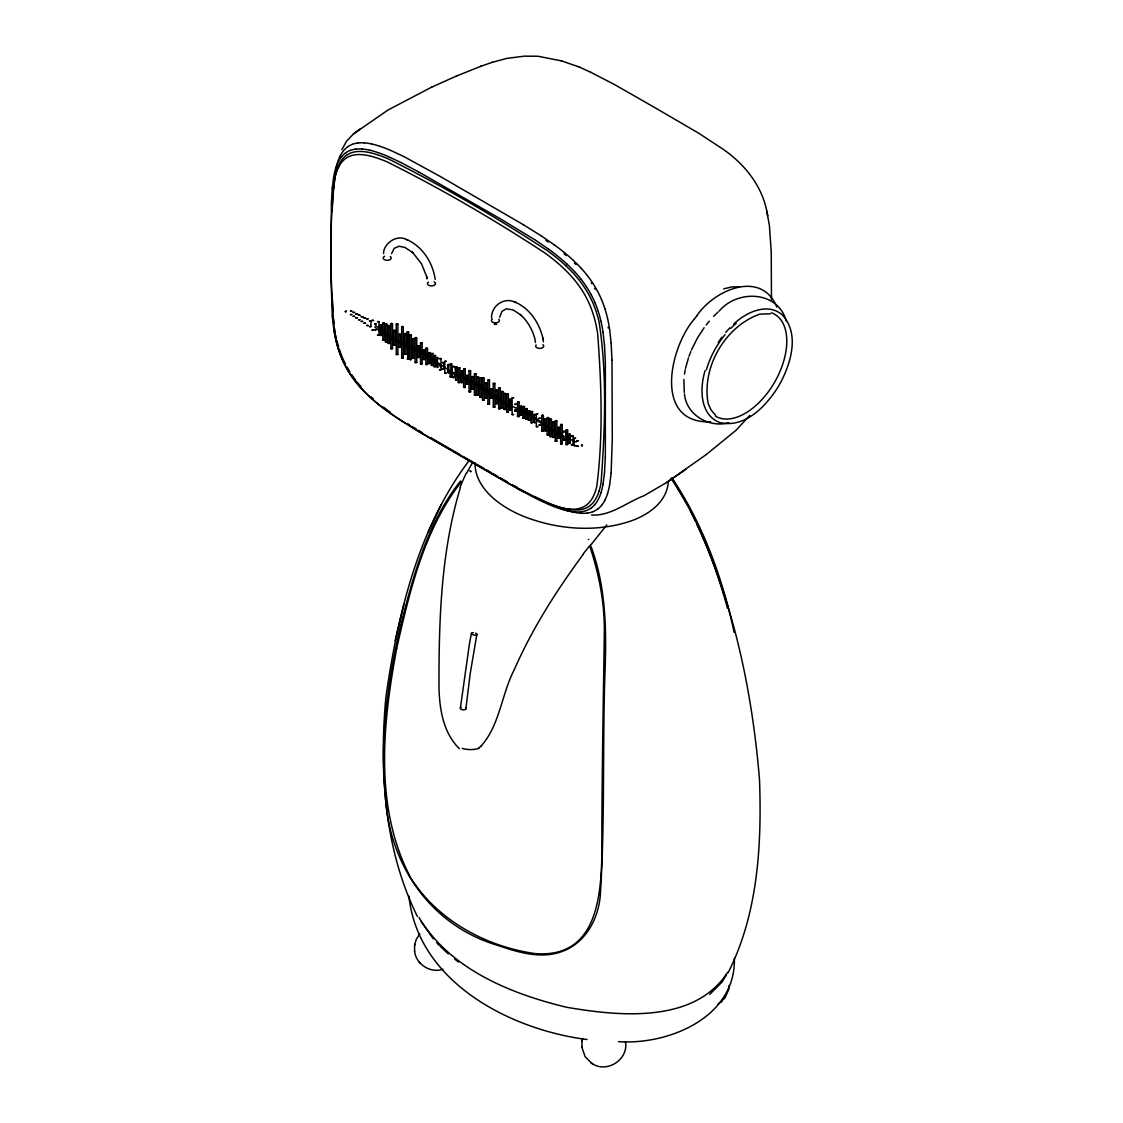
<?xml version="1.0" encoding="UTF-8"?>
<svg xmlns="http://www.w3.org/2000/svg" width="1123" height="1123" viewBox="0 0 1123 1123"><rect width="100%" height="100%" fill="white"/><g stroke="black" fill="none" stroke-linecap="round" stroke-linejoin="round"><path stroke-width="1.5" d="M331.397 203.993L331.103 280.834L332.254 315.802M332.226 211.503L332.927 193.816M605.353 456.935L605.353 362.153M728.981 985.503L728.56 989.517M331.397 203.881L332.254 187.948M605.339 457.033L604.483 472.965M683.879 379.448L684.272 392.39M370.941 320.925L369.341 320.855L370.941 320.897L370.927 326.653L369.341 326.611L370.941 326.582M379.012 321.655L377.426 321.627L379.027 321.627L379.012 335.201L377.426 335.216L379.027 335.187M380.15 324.842L381.708 324.687L381.034 335.665L380.107 335.201L380.107 324.729L381.708 324.715M380.107 335.201L381.708 335.201M382.817 339.862L382.803 323.143L383.547 322.68L384.403 323.143L384.403 339.89L382.817 339.918L384.403 339.82M384.389 323.242L382.817 323.213M385.498 341.743L385.498 324.379L386.298 323.901L387.098 324.365L387.098 341.771L385.498 341.813L387.098 341.771M387.084 324.463L385.526 324.463M388.193 343.315L388.193 325.867L389.049 325.445L389.793 325.909L389.793 343.371L388.193 343.385L389.793 343.357M389.793 325.909L388.193 325.909M390.888 348.621L390.888 323.677L391.688 323.242L392.489 323.705L392.489 348.663L390.888 348.692L392.489 348.593M393.583 344.901L393.583 330.513L394.384 330.078L395.184 330.541L395.184 344.958L393.583 344.972L395.184 344.929M396.279 354.419L396.279 324.098L397.135 323.677L397.879 324.126L397.879 354.419L396.279 354.489L397.879 354.447M398.974 347.218L398.974 334.415L399.774 333.98L400.574 334.443L400.574 347.274L398.974 347.288L400.56 347.189M401.669 357.928L401.669 326.821L402.469 326.386L403.269 326.849L403.269 357.956L401.669 357.984L403.255 357.886M404.364 354.124L404.364 333.826L405.108 333.363L405.964 333.826L405.964 354.096L404.364 354.124L405.95 354.026M407.059 332.127L408.66 332.127L408.66 358.939L407.803 359.374L407.059 332.155L408.66 332.155M409.755 334.752L411.355 334.752L411.355 359.402L410.499 359.851L409.755 359.416L409.755 334.794L411.355 334.794M409.755 359.416L411.355 359.388M412.45 358.237L412.45 339.034L413.306 338.57L414.05 339.034L414.05 358.223L412.45 358.223L414.036 358.293M415.145 362.434L415.145 337.855L416.001 337.433L416.745 337.897L416.745 362.476L415.145 362.504L416.745 362.476M416.717 337.995L415.145 337.953M417.84 357.381L417.84 346.066L418.697 345.645L419.426 346.066L419.426 357.395L417.84 357.409L419.426 357.437M420.564 342.922L422.122 342.768L422.122 363.81L421.378 364.245L420.535 363.824L420.521 342.81L422.122 342.796M420.535 363.824L422.122 363.796M423.217 350.292L424.817 350.236L424.817 359.458L423.245 359.332L423.217 350.278L424.817 350.292M423.217 359.43L424.817 359.5M425.912 364.399L425.912 348.355L426.712 347.919L427.512 348.383L427.512 364.456L425.912 364.456L427.512 364.428M428.649 352.776L430.207 352.608L429.519 363.726L428.607 363.305L428.607 352.65L430.207 352.678M428.607 363.305L430.207 363.276M431.302 365.298L431.302 353.661L432.102 353.24L432.902 353.661L432.902 365.354L431.302 365.368L432.902 365.27M434.011 355.696L435.598 355.57L435.584 366.603L433.997 366.505L433.997 355.612L435.598 355.598M436.693 366.842C439.079 342.922 435.612 372.303 438.293 366.884M440.988 358.602L439.388 358.574L440.988 358.602L440.988 369.818L439.388 369.818L440.974 369.86M443.683 362.631L442.083 362.532L443.683 362.631L443.683 368.906L442.083 368.906L443.683 368.877M444.778 361.339L446.378 361.339L444.778 361.367L444.778 373.285L446.378 373.285L444.778 373.215M447.473 372.457C449.818 351.948 446.393 377.216 449.06 372.513M449.046 365.34L447.487 365.34M450.169 376.767L450.169 364.02L450.969 363.585L451.769 364.049L451.769 376.781L450.169 376.752L451.769 376.752M452.864 377.202C448.947 360.862 459.096 364.133 454.183 377.623C452.499 378.549 452.794 375.868 454.45 377.202M454.436 366.744L452.878 366.744M455.559 367.137L457.145 367.081L457.145 379.939L456.415 380.388L455.559 379.953L455.559 367.123L457.145 367.137M455.559 379.953L457.159 379.925M458.268 367.853L459.84 367.726L459.84 382.41L459.11 382.845L458.254 382.41L458.24 367.768L459.84 367.797M458.254 382.41L459.84 382.381M460.977 370.997L462.536 370.829L461.848 382.845L460.949 382.41L460.935 370.871L462.536 370.871M460.949 382.41L462.536 382.381M463.631 387.379L463.631 368.99L464.487 368.526L465.231 368.99L465.231 387.379L463.631 387.379L465.231 387.449M466.354 375.573L467.926 375.405L467.926 384.024L466.354 383.898L466.326 375.489L467.926 375.503M466.326 383.996L467.926 384.066M469.021 391.745L469.021 370.857L469.877 370.379L470.621 370.843L470.621 391.745L469.021 391.745L470.621 391.801M471.716 388.769L471.716 376.865L472.572 376.444L473.316 376.893L473.316 388.825L471.716 388.825L473.316 388.797M474.411 373.819L476.012 373.791L476.012 395.043L475.211 395.478L474.411 395.043L474.411 373.791L476.012 373.819M474.411 395.043L476.012 395.015M477.121 377.342L478.707 377.216L478.707 394.692L477.963 395.128L477.107 394.706L477.107 377.258L478.707 377.272M477.107 394.706L478.707 394.678M479.802 378.016L481.402 378.016L479.802 378.044L479.802 397.023L480.602 397.486L481.402 397.023L481.402 378.03M479.802 397.023L481.402 397.023M482.497 400.027L482.497 378.114L483.353 377.693L484.097 378.142L484.097 399.999L482.497 399.985L484.083 400.055M485.192 397.879L485.192 383.294L486.048 382.873L486.792 383.336L486.792 397.935L485.192 397.949L486.792 397.921M486.764 383.434L485.192 383.406M487.887 404.238L487.887 380.121L488.744 379.7L489.488 380.164L489.488 404.21L487.887 404.196L489.474 404.266M489.488 380.192L487.887 380.192M490.583 389.26L492.169 389.232L492.169 398.244L490.597 398.118L490.583 389.274L492.169 389.288M490.583 398.216L492.169 398.272M493.278 407.003L493.278 383.519L494.134 383.083L494.878 383.547L494.878 407.045L493.278 407.073L494.878 407.031M495.973 390.299L497.559 390.2L497.559 403.48L496.829 403.915L495.973 403.48L495.959 390.243L497.559 390.271M495.973 403.48L497.559 403.452M498.668 408.59L498.654 388.193L499.51 387.73L500.254 388.193L500.254 408.618L498.668 408.646L500.254 408.618M501.349 408.253L501.349 391.632L502.206 391.211L502.95 391.66L502.95 408.281L501.349 408.253L502.95 408.309M504.059 409.319L504.045 393.611L504.845 393.176L505.645 393.64L505.645 409.404L504.045 409.418L505.645 409.319M506.74 411.944L506.74 394.173L507.596 393.738L508.34 394.201L508.34 411.93L506.74 411.93L508.34 412.001M508.326 394.299L506.754 394.299M509.463 399.437L511.035 399.283L510.347 410.386L509.435 409.965L509.435 399.325L511.035 399.339M509.435 409.965L511.035 409.937M512.144 397.865L513.73 397.795L512.13 397.837L512.13 414.598L513.73 414.555L512.13 414.555M517.535 402.216L519.121 402.076L519.121 416.493L517.521 416.394L517.521 402.118L519.121 402.118M517.521 416.465L519.107 416.535M520.216 415.271L520.216 406.4L521.072 405.964L521.816 406.4L521.816 415.285L520.216 415.299L521.802 415.328M522.911 418.121L522.911 406.624L523.711 406.189L524.511 406.624L524.511 418.177L522.911 418.177L524.497 418.079M524.483 406.751L522.925 406.751M525.606 418.991L525.606 408.954L526.35 408.533L527.206 408.954L527.206 418.949L525.606 418.921L527.206 418.963M528.301 411.032L529.888 410.934L529.888 420.128L528.301 420.016L528.301 410.976L529.888 411.004M531.039 411.734L532.583 411.537L531.909 423.02L530.997 422.599L530.997 411.579L532.597 411.579M530.997 422.599L532.597 422.557M533.692 422.29C536.008 401.444 532.695 427.372 535.278 422.346M536.387 413.741L537.973 413.713L536.387 413.783L536.373 426.656L537.973 426.67L536.401 426.543M541.763 431.05L541.763 415.468L542.62 415.033L543.364 415.496L543.364 431.106L541.763 431.12L543.364 431.078M544.473 419.09L546.059 418.991L546.059 430.699L544.487 430.572L544.458 419.033L546.059 419.061M544.458 430.671L546.059 430.741M547.154 434.924L548.754 434.924L548.754 417.882L548.01 417.419L547.154 417.91L547.154 434.938L548.754 434.994M549.849 436.482L549.849 419.37L550.705 418.935L551.449 419.398L551.449 436.538L549.849 436.552L551.449 436.51M552.544 421.883L554.144 421.883L554.144 437.17L553.288 437.605L552.544 437.17L552.544 421.897L554.144 421.883M552.544 437.17L554.144 437.142M555.239 441.241L555.239 420.914L556.096 420.451L556.84 420.914L556.84 441.227L555.239 441.227L556.826 441.297M557.963 427.526L559.535 427.358L558.847 438.307L557.934 437.858L557.934 427.4L559.535 427.428M557.934 437.858L559.535 437.858M560.63 443.683L560.63 424.648L561.486 424.185L562.23 424.634L562.23 443.711L560.63 443.753L562.23 443.711M563.325 439.851C559.577 426.501 569.6 429.983 564.56 440.272C562.679 441.002 563.521 438.489 564.911 439.823M564.897 431.681L563.325 431.611M566.02 430.137L567.62 430.095L567.606 444.511L566.02 444.413L566.02 430.137L567.62 430.137M568.715 443.318L568.715 434.348L569.572 433.913L570.302 434.348L570.316 443.346L568.715 443.346L570.302 443.374M570.287 434.475L568.729 434.475M572.997 435.906L571.41 435.878L572.997 435.836L572.997 444.961L571.41 444.919L572.997 444.989M574.12 438.335L575.692 438.167L574.134 438.363L574.092 445.677L575.692 445.677L574.106 445.606M333.068 191.865L334.668 178.852A109.17 63.028 60 0 1 336.675 170.443A80.337 46.38 60 0 1 339.3 163.93A65.499 37.817 60 0 1 342.557 158.961A58.986 34.055 60 0 1 346.46 155.311M611.109 473.232L612.288 438.925L611.993 360.23M332.268 187.822L333.713 176.732M604.469 473.092L603.037 484.181M611.109 473.359L609.649 484.673M414.598 945.271L414.598 951.265M465.891 708.767L470.214 673.505L476.868 634.439M460.36 708.192L469.498 643.465M491.551 317.851C491.214 306.046 503.946 296.809 514.867 302.087M334.443 178.417L334.794 175.581M582.135 1040.375L581.826 1047.436M668.255 482.23C667.652 492.042 662.247 500.886 655.032 507.315A77.627 44.822 0 0 1 632.024 520.609C596.776 532.878 557.19 529.775 522.813 516.047A119.094 68.756 0 0 1 496.226 500.704C484.715 491.523 474.482 478.187 475.113 462.746M414.682 944.71L416.296 939.319L419.848 933.775M414.555 945.58L414.738 944.401M470.018 470.972L470.776 471.73M335.005 174.177L335.454 171.412M406.624 239.606C396.124 233.837 383.224 244.393 383.547 253.559M499.651 317.233L501.995 311.296L506.305 308.811L513.127 309.934L520.468 314.721M391.576 253.714L394.159 248.323L399.1 246.232L404.884 247.453L412.225 252.24M468.698 461.104C417.784 528.975 397.64 614.871 385.863 697.453C379.153 771.066 384.178 849.311 417.349 916.382M684.469 374.057L685.255 369.79M392.489 323.775L390.888 323.747M395.184 330.611L393.583 330.583M397.879 324.168L396.279 324.168M400.56 334.514L398.988 334.514M403.255 326.919L401.669 326.919M405.95 333.882L404.364 333.854M414.036 339.062L412.45 339.062M419.398 346.235L417.826 346.109M427.484 348.509L425.912 348.383M432.902 353.759L431.316 353.759M434.011 366.631L435.584 366.631M438.265 358.504L436.693 358.377M451.755 364.119L450.169 364.049M465.231 369.046L463.631 369.018M470.593 370.969L469.021 370.843M473.316 376.963L471.73 376.963M484.083 378.212L482.497 378.212M494.864 383.617L493.278 383.575M500.254 388.221L498.668 388.221M502.95 391.73L501.363 391.73M505.645 393.71L504.045 393.64M521.816 406.456L520.216 406.456M527.206 409.025L525.606 409.053M528.315 420.156L529.874 420.156M535.278 415.033L533.692 415.005M543.364 415.566L541.763 415.538M548.726 418.009L547.168 417.938M551.449 419.426L549.849 419.426M556.826 420.971L555.239 420.943M562.216 424.705L560.63 424.705M566.034 444.54L567.592 444.54M469.554 643.226L471.407 633.456M717.99 1004.257L724.981 997.856L728.448 990.037M582.219 1040.01L582.626 1038.452M728.364 990.374L728.63 989.166M582.009 1040.993L582.346 1039.407M395.099 640.601L403.915 604.371M685.507 368.372L688.483 357.83M705.104 370.646C699.685 388.053 699.573 414.738 719.703 422.529C745.588 428.789 767.248 405.01 779.278 384.978C790.606 364.554 800.376 333.896 782.015 314.622C767.065 302.185 745.77 312.517 733.698 324.098M470.93 471.576L470.256 470.804M460.444 487.382C440.848 551.898 438.868 620.486 438.981 687.473C439.5 709.132 443.206 732.828 459.363 748.676M694.449 318.918C669.771 347.035 652.716 423.876 710.634 421.841M688.975 356.3L690.799 351.639M341.827 149.71L346.712 140.922L353.563 133.848M691.403 350.095L697.551 337.798L704.135 327.719M441.493 504.171L428.425 531.6M466.564 473.288L472.601 462.465M606.799 524.932L590.768 544.992M726.413 974.778L722.075 982.035L709.722 994.374M727.69 972.251C694.365 1023.965 618.955 1016.287 566.568 1007.247C510.488 993.785 449.874 969.121 418.991 917.449M728.167 972.616C758.039 913.785 761.829 844.777 759.513 779.783C752.312 692.105 733.965 604.371 696.864 524.244M718.215 342.417L721.836 337.265M582.949 554.706C556.447 590.67 532.204 628.669 514.278 669.687C501.462 694.295 499.889 725.304 480.841 746.332M706.339 454.478L735.93 430.376L749.743 415.468M696.555 316.209C713.133 290.562 761.001 268.692 776.877 307.098M694.365 319.044L696.667 316.068M460.542 481.009C426.838 523.164 412.969 577.264 399.788 628.571C387.968 682.644 379.841 738.373 385.287 793.779C388.123 862.478 429.098 924.496 496.324 944.962C517.422 952.037 541.005 959.772 562.876 951.181C587.104 941.972 599.766 915.989 600.552 891.213C604.89 820.043 602.588 748.662 604.806 677.408C606.631 633.47 606.56 588.564 591.119 546.69M461.441 481.669C424.087 529.256 409.895 590.459 396.714 648.294L396.742 648.168C382.718 723.465 373.734 807.479 410.737 877.919C437.521 920.242 485.712 946.521 535.011 953.581C611.782 959.716 600.721 863.826 601.97 813.852C602.335 754.01 603.43 694.168 604.286 634.327C604.988 604.567 599.289 575.173 590.052 546.985M706.17 325.024L709.287 321.122M725.697 332.408L729.782 327.902M713.61 316.349L718.004 312.082M722.019 1001.253L720.938 1002.221M719.113 311.141C737.488 289.257 777.86 290.703 786.24 320.883M592.13 1063.551C606.715 1073.63 628.74 1059.565 625.469 1041.99M431.836 87.061L388.053 109.984L353.45 133.932M353.829 133.665L360.75 128.555M685.774 469.428L666.515 482.581L706.381 454.464M666.388 482.665L644.041 495.692C627.069 502.051 610.87 516.201 591.582 515.05M431.709 87.117L456.598 75.971M480.504 66.425L481.556 66.018M456.331 76.083L480.602 66.383M492.239 62.327L506.824 58.382L524.315 56.164L537.959 56.248L561.753 60.937M481.416 66.075L492.379 62.27M496.661 324.308L494.19 324.308M723.675 288.864L731.999 286.884L739.074 286.927M442.967 969.261C430.474 973.613 415.749 964.166 414.555 950.956M588.775 539.405L588.438 539.503M728.715 422.781C709.245 428.144 686.265 414.991 684.469 393.962M618.478 1041.639C668.732 1045.176 736.07 1017.199 734.358 958.312M770.35 313.766L759.836 314.131C725.107 326.302 701.37 367.418 708.192 403.578L711.013 409.895L715.632 415.356M587.048 1039.519C509.912 1029.679 417.784 981.951 408.926 896.028M561.051 60.712L579.482 67.113M407.284 239.845C422.767 246.681 432.832 262.95 435.205 279.346M515.527 302.34C529.677 308.474 539.11 322.736 542.676 337.391M406.105 239.41L407.789 240.041M514.334 301.89L516.033 302.536M514.811 409.446C535.18 415.159 549.217 431.99 568.084 440.483M576.169 442.069L558.356 433.548L529.986 414.219L506.88 403.887L478.524 384.403L450.169 371.151L421.785 351.653L393.443 338.36L375.644 325.586M579.496 67.113L590.796 72.307M390.944 150.51L403.775 156.532M388.333 156.602L400.925 162.512M548.403 504.311L535.811 498.401M537.763 498.135L547.182 502.486A189.675 109.507 60 0 0 557.317 506.445A131.503 75.929 60 0 0 565.795 508.859M524.75 492.225L518.573 488.954M590.403 72.125L614.351 84.464L655.972 108.271L698.618 133.16L723.338 149.387M534.604 496.577L536.176 497.363M511.386 407.944C490.583 396.208 472.727 379.7 449.354 372.527M403.901 156.588L440.735 176.732L523.458 224.768M401.037 162.568L418.374 171.763M535.699 498.345L518.377 489.151M416.984 430.334L508.719 483.437L544.346 501.728A187.709 108.37 60 0 0 554.369 505.645A130.142 75.143 60 0 0 562.763 508.031A96.297 55.603 60 0 0 569.937 509.126M418.458 171.819L499.567 218.367L535.699 240.322M512.397 484.673L517.352 487.424M518.293 489.109L418.458 431.471M507.456 481.907L500.03 477.696M455.517 452.007L460.458 454.857M492.618 473.443L497.559 476.278M444.385 445.592L448.091 447.74M449.326 448.456L454.282 451.306M462.929 456.289L467.884 459.139M486.427 469.877L491.383 472.727M469.119 459.854L474.06 462.718M476.531 464.15L483.957 468.445M438.195 442.013L443.15 444.876M430.783 437.675L436.959 441.297M518.04 488.631L516.987 488M418.416 430.306L422.122 432.537M523.543 224.825L541.216 235.858M416.984 430.334L404.182 422.43M418.374 431.414L396.798 417.63M416.254 429L411.93 426.361M407.621 423.68L409.783 425.027M515.934 487.368L513.408 485.726M581.756 1046.818L585.125 1056.701L591.681 1063.27M591.049 1062.877L592.705 1063.93M401.037 420.592L403.199 421.995M541.328 235.942L554.158 244.744M535.811 240.392L548.403 249.025M400.925 420.521L393.682 415.524M545.82 240.35L548.235 241.992M396.194 417.391L389.021 412.267M393.05 415.229L387.477 411.158A187.709 108.37 60 0 1 377.454 403.494M388.572 410.92L390.144 412.043M723.998 149.864C744.97 164.646 762.166 186.193 766.939 211.868M374.745 326.905C394.089 345.154 421.827 348.986 441.213 367.151M454.661 959.042L458.465 962.102M564.013 253.756L566.16 255.525M520.202 314.496L521.409 315.577M411.973 252.001L413.18 253.082M440.23 946.366L448.316 953.932M521.184 315.366C528.975 322.343 534.632 334.261 535.489 342.543M412.941 252.872L421.518 263.765L426.67 276.651M574.33 262.866L576.029 264.537M433.281 938.814L421.125 921.52M436.749 942.688L439.065 945.285M419.328 962.172L420.255 963.225M670.978 478.412C697.551 517.478 714.958 562.735 727.507 608.343M408.66 358.911L407.073 359.009M671.835 477.71C702.998 524.188 722.538 577.966 734.133 632.46M672.523 479.142L687.683 505.238M591.245 282.828L591.737 283.586M594.685 288.344L595.162 289.173M689.887 509.561L695.502 521.283M766.742 210.927L769.395 225.498L771.22 251.58M336.381 338.191L335.819 335.496M767.781 215.813L766.967 211.994M542.914 338.556L543.448 341.841M542.606 337.082L542.985 338.893M426.6 276.342L426.937 277.928M426.866 277.592L427.091 278.827M335.314 332.815L334.668 328.814M608.119 327.284L608.231 328M603.037 332.226L604.469 344.972M334.149 329.965C330.457 279.388 328.548 227.758 335.033 177.392A98.206 56.697 60 0 1 336.142 173.335A79.424 45.846 60 0 1 338.725 166.892M333.713 328.688L332.268 315.942M609.649 329.727L611.109 342.712M334.022 324L333.503 319.241M604.483 345.112L605.339 362.055M611.109 342.866L611.979 360.118M332.927 311.843L332.38 299.279M771.234 252.212L771.459 299.715M465.455 707.855A2.779 1.39 6 0 1 464.852 709.666A2.779 1.39 6 0 1 461.132 709.245A2.779 1.39 6 0 1 461.034 707.364M475.591 633.133A2.779 1.151 11.2 0 1 476.068 635.057A2.779 1.151 11.2 0 1 471.786 634.13A2.779 1.151 11.2 0 1 473.33 632.656M460.163 487.256A107.064 82.119 -74.6 0 1 466.312 473.106M582.683 554.608A106.685 36.062 -50.1 0 1 590.558 544.809M480.855 746.36A39.066 26.643 66.3 0 1 478.623 747.862M478.805 748.353A54.985 37.438 67.3 0 1 462.213 748.409M542.914 344.691A4.001 2.302 0 0 1 542.535 347.709A4.001 2.302 0 0 1 537.313 347.933A4.001 2.302 0 0 1 536.204 344.972M498.794 319.269A4.001 2.316 0 0 1 497.91 322.329A4.001 2.316 0 0 1 492.534 322.119A4.001 2.316 0 0 1 492.407 319.002M434.096 281.845A4.001 2.302 0 0 1 434.489 285.102A4.001 2.302 0 0 1 428.846 285.34A4.001 2.302 0 0 1 428.453 282.084M390.214 256.521A4.001 2.316 0 0 1 389.807 259.778A4.001 2.316 0 0 1 384.164 259.539A4.001 2.316 0 0 1 384.571 256.283M771.389 312.727A58.943 34.027 -60 0 1 776.063 379.602A58.943 34.027 -60 0 1 715.646 416.296M706.367 369.916A58.943 34.027 -60 0 1 725.037 334.682M730.722 328.393A58.943 34.027 -60 0 1 736.225 323.368M338.753 166.892A64.769 37.396 60 0 1 341.954 161.965A58.326 33.676 60 0 1 345.828 158.371A58.087 33.536 60 0 1 350.39 155.971A63.604 36.722 60 0 1 355.71 154.735A75.62 43.657 60 0 1 361.887 154.651A96.297 55.603 60 0 1 369.06 155.746A130.142 75.143 60 0 1 377.454 158.146A187.709 108.37 60 0 1 387.463 162.035C441.465 188.973 493.867 219.561 544.346 252.605A187.709 108.37 60 0 1 554.369 260.255A130.142 75.143 60 0 1 562.763 267.555A96.297 55.603 60 0 1 569.937 274.742A75.62 43.657 60 0 1 576.113 281.971A63.604 36.722 60 0 1 581.433 289.355A58.087 33.536 60 0 1 585.995 297.019A58.326 33.676 60 0 1 589.856 305.091A64.769 37.396 60 0 1 593.07 313.738A79.424 45.861 60 0 1 595.667 323.171A107.906 62.298 60 0 1 597.661 333.784C601.479 384.361 603.276 436.005 596.79 486.371A98.206 56.697 60 0 1 595.681 490.428A79.424 45.846 60 0 1 593.084 496.871A64.769 37.396 60 0 1 589.87 501.784A58.326 33.676 60 0 1 585.995 505.392A58.087 33.536 60 0 1 581.433 507.793A63.604 36.722 60 0 1 576.113 509.028A75.62 43.657 60 0 1 569.937 509.112M334.163 329.98A107.906 62.298 60 0 0 336.128 340.578A79.424 45.846 60 0 0 338.725 350.011M338.753 350.025A64.769 37.396 60 0 0 341.954 358.658A58.326 33.676 60 0 0 345.828 366.73A58.087 33.536 60 0 0 350.39 374.394A63.604 36.722 60 0 0 355.71 381.778A75.62 43.657 60 0 0 361.887 388.993A96.297 55.603 60 0 0 369.06 396.18A130.142 75.143 60 0 0 377.454 403.48M599.092 491.046A109.17 63.028 60 0 0 601.086 482.637C604.946 429.407 607.248 374.857 599.078 321.936A80.337 46.38 60 0 0 596.453 312.405A65.499 37.817 60 0 0 593.211 303.673A58.986 34.055 60 0 0 589.294 295.503A58.733 33.915 60 0 0 584.676 287.755A64.292 37.115 60 0 0 579.3 280.287A76.434 44.134 60 0 0 573.053 272.987A97.322 56.192 60 0 0 565.795 265.73M599.064 491.046A80.337 46.38 60 0 1 596.453 497.559A65.499 37.817 60 0 1 593.211 502.528A58.986 34.055 60 0 1 589.294 506.178A58.733 33.915 60 0 1 584.676 508.607A64.292 37.115 60 0 1 579.3 509.856A76.434 44.12 60 0 1 573.053 509.94A97.322 56.192 60 0 1 565.795 508.831M387.295 409.979A189.675 109.507 60 0 1 383.49 407.144M373.117 398.637A131.503 75.929 60 0 1 371.011 396.756M361.101 386.747A76.434 44.134 60 0 1 357.226 382.171M355.766 380.304A64.292 37.115 60 0 1 351.724 374.717M349.871 371.839A58.733 33.915 60 0 1 347.007 366.982M345.421 363.964A58.986 34.055 60 0 1 342.557 357.83M342.094 356.735A65.499 37.817 60 0 1 339.314 349.099M338.556 346.698A80.337 46.38 60 0 1 336.97 340.746M346.474 155.311A58.733 33.915 60 0 1 351.078 152.882A64.292 37.115 60 0 1 356.468 151.633A76.434 44.12 60 0 1 362.701 151.549A97.322 56.192 60 0 1 369.958 152.658A131.503 75.929 60 0 1 378.437 155.072A189.675 109.507 60 0 1 388.572 159.003C443.122 186.292 496.141 217.174 547.182 250.569A189.675 109.507 60 0 1 557.317 258.318A131.503 75.929 60 0 1 565.795 265.702M601.002 321.346A110.461 63.772 60 0 1 602.995 332.043M598.348 311.689A81.291 46.927 60 0 1 600.931 321.15M595.05 302.845A66.285 38.266 60 0 1 598.264 311.464M591.105 294.577A59.716 34.476 60 0 1 594.951 302.606M586.431 286.73A59.477 34.336 60 0 1 590.979 294.352M580.998 279.164A65.12 37.592 60 0 1 586.29 286.505M574.681 271.78A77.403 44.695 60 0 1 580.844 278.967M567.354 264.438A98.529 56.88 60 0 1 574.527 271.598M567.199 264.27A133.076 76.841 60 0 0 558.777 256.97A191.865 110.784 60 0 0 548.543 249.124M378.114 152.616A191.865 110.784 60 0 1 388.207 156.56M369.551 150.159A133.076 76.841 60 0 1 377.974 152.588M362.224 149.022A98.529 56.88 60 0 1 369.397 150.145M355.893 149.092A77.403 44.695 60 0 1 362.069 149.022M350.446 150.342A65.12 37.592 60 0 1 355.752 149.12M345.758 152.77A59.477 34.336 60 0 1 350.306 150.398M341.785 156.448A59.716 34.476 60 0 1 345.645 152.854M338.486 161.487A66.285 38.266 60 0 1 341.687 156.56M335.805 168.071A81.291 46.927 60 0 1 338.402 161.6M333.742 176.592A110.461 63.772 60 0 1 335.735 168.197M335.735 339.567A110.461 63.772 60 0 1 333.742 328.871M338.402 349.239A81.291 46.927 60 0 1 335.805 339.778M341.687 358.083A66.285 38.266 60 0 1 338.486 349.45M345.645 366.351A59.716 34.476 60 0 1 341.785 358.307M350.306 374.198A59.477 34.336 60 0 1 345.758 366.575M355.752 381.75A65.12 37.592 60 0 1 350.446 374.408M362.069 389.148A77.403 44.695 60 0 1 355.893 381.96M369.397 396.489A98.529 56.88 60 0 1 362.224 389.33M377.974 403.957A133.076 76.841 60 0 1 369.551 396.644M388.207 411.79A191.865 110.784 60 0 1 378.114 404.098M548.543 504.367A191.865 110.784 60 0 0 558.622 508.312A133.076 76.841 60 0 0 567.199 510.768M574.527 511.906A98.529 56.88 60 0 1 567.354 510.783M580.844 511.821A77.403 44.695 60 0 1 574.681 511.891M586.29 510.572A65.12 37.592 60 0 1 580.998 511.793M590.979 508.143A59.477 34.336 60 0 1 586.431 510.516M594.951 504.466A59.716 34.476 60 0 1 591.105 508.059M595.05 504.367A66.285 38.266 60 0 0 598.264 499.44A81.291 46.927 60 0 0 600.931 492.843M602.995 484.322A110.461 63.772 60 0 1 601.002 492.716M609.621 484.813A113.942 65.794 60 0 1 607.613 493.404M607.543 493.53A83.734 48.345 60 0 1 604.932 500.156M604.848 500.282A68.082 39.305 60 0 1 601.605 505.336M601.507 505.448A61.091 35.262 60 0 1 597.604 509.154M597.478 509.238A60.558 34.967 60 0 1 592.874 511.709M592.733 511.779A66.032 38.126 60 0 1 587.343 513.071M587.203 513.099A78.259 45.187 60 0 1 580.928 513.211M580.773 513.225A99.442 57.413 60 0 1 573.46 512.116M573.306 512.102A134.241 77.501 60 0 1 566.89 510.361M564.574 509.631A193.521 111.724 60 0 1 563.297 509.182M335.903 169.054A113.942 65.794 60 0 1 337.504 162.695M337.56 162.554A83.734 48.345 60 0 1 340.171 155.943M340.255 155.816A68.082 39.305 60 0 1 343.498 150.749A61.091 35.262 60 0 1 347.498 146.931M347.625 146.846A60.558 34.967 60 0 1 352.229 144.376M352.369 144.32A66.032 38.126 60 0 1 357.76 143.028M357.914 142.986A78.259 45.187 60 0 1 364.175 142.874M364.329 142.874A99.442 57.413 60 0 1 371.643 143.983M371.797 143.997A134.241 77.501 60 0 1 380.374 146.439M380.529 146.467A193.521 111.724 60 0 1 390.818 150.468M554.299 244.856A193.521 111.724 60 0 1 564.574 252.731M564.729 252.872A134.241 77.501 60 0 1 573.306 260.339M573.46 260.508A99.442 57.413 60 0 1 580.773 267.836M580.928 268.018A78.259 45.187 60 0 1 587.203 275.374M587.343 275.584A66.032 38.126 60 0 1 592.733 283.094M592.874 283.319A60.558 34.967 60 0 1 597.478 291.096M597.604 291.334A61.091 35.262 60 0 1 601.507 299.532M601.605 299.771A68.082 39.305 60 0 1 604.848 308.572M604.932 308.797A83.734 48.345 60 0 1 607.543 318.427M607.613 318.637A113.942 65.794 60 0 1 609.621 329.544M345.294 311.661C346.796 313.359 346.249 308.909 345.308 311.562M581.447 445.606C583.019 447.277 582.402 442.729 581.447 445.606M350.474 311.071L352.075 311.099L350.488 311.043M350.474 314.566L352.075 314.594L350.488 314.538M353.169 312.405L354.77 312.461L353.183 312.334M353.169 316.349L354.77 316.377L353.183 316.307M355.865 314.005L357.465 314.047L355.865 314.005M355.865 317.851L357.465 317.907L355.879 317.781M358.56 315.226L360.16 315.268L358.574 315.198M358.56 319.732L360.16 319.774L358.574 319.704M361.255 316.658L362.855 316.7L361.255 316.658M361.255 321.417L362.855 321.445L361.269 321.375M363.95 317.977L365.551 318.006L363.95 317.949M363.95 323.213L365.551 323.27L363.964 323.143M366.645 318.834L368.246 318.89L366.659 318.764M366.645 325.473L368.246 325.544L366.659 325.403M372.036 320.392L373.636 320.462L372.05 320.336M372.036 330.12L373.636 330.162L372.036 330.092M374.731 323.915L376.317 323.971L374.745 323.845M374.731 329.727L376.331 329.755L374.731 329.685M514.825 404.308L516.426 404.35L514.839 404.28M514.825 411.088L516.426 411.13L514.839 411.06M539.082 418.275L540.668 418.303L539.082 418.247M539.082 425.126L540.668 425.168L539.082 425.098M576.801 440.721L578.387 440.763L576.801 440.693M576.801 446.224L578.387 446.266L576.801 446.196"/></g></svg>
